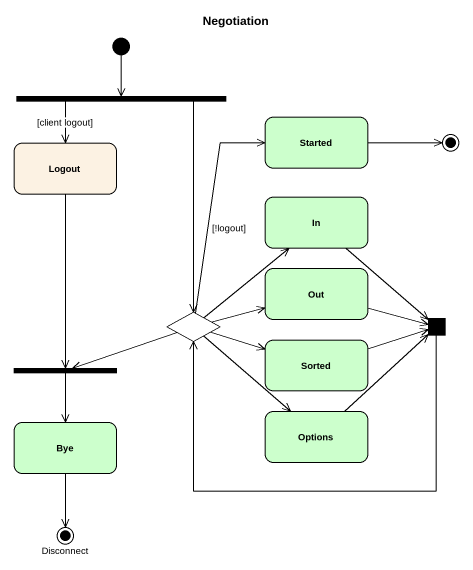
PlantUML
@startuml
title Negotiation
hide empty description
state fork1 <<fork>>
state Started #CCFFCC
state Logout
state final1 <<end>>
state In #CCFFCC
state Out #CCFFCC
state choice1 <<choice>>
state Sorted #CCFFCC
state fork2 <<join>>
state fork3 <<join>>
state Bye #CCFFCC
state Options #CCFFCC
state Disconnect <<end>>
[*] --> fork1
fork1 --> Logout : [client logout]
fork1 --> choice1
Started -right-> final1
Logout --> fork3
In --> fork2
Out -right-> fork2
choice1 -up-> Started : [!logout]
choice1 -up-> In
choice1 -right-> Out
choice1 -right-> Sorted
choice1 -left-> fork3
choice1 --> Options
Sorted -right-> fork2
fork2 -left-> choice1
fork3 --> Bye
Bye --> Disconnect
Options -up-> fork2
@enduml
